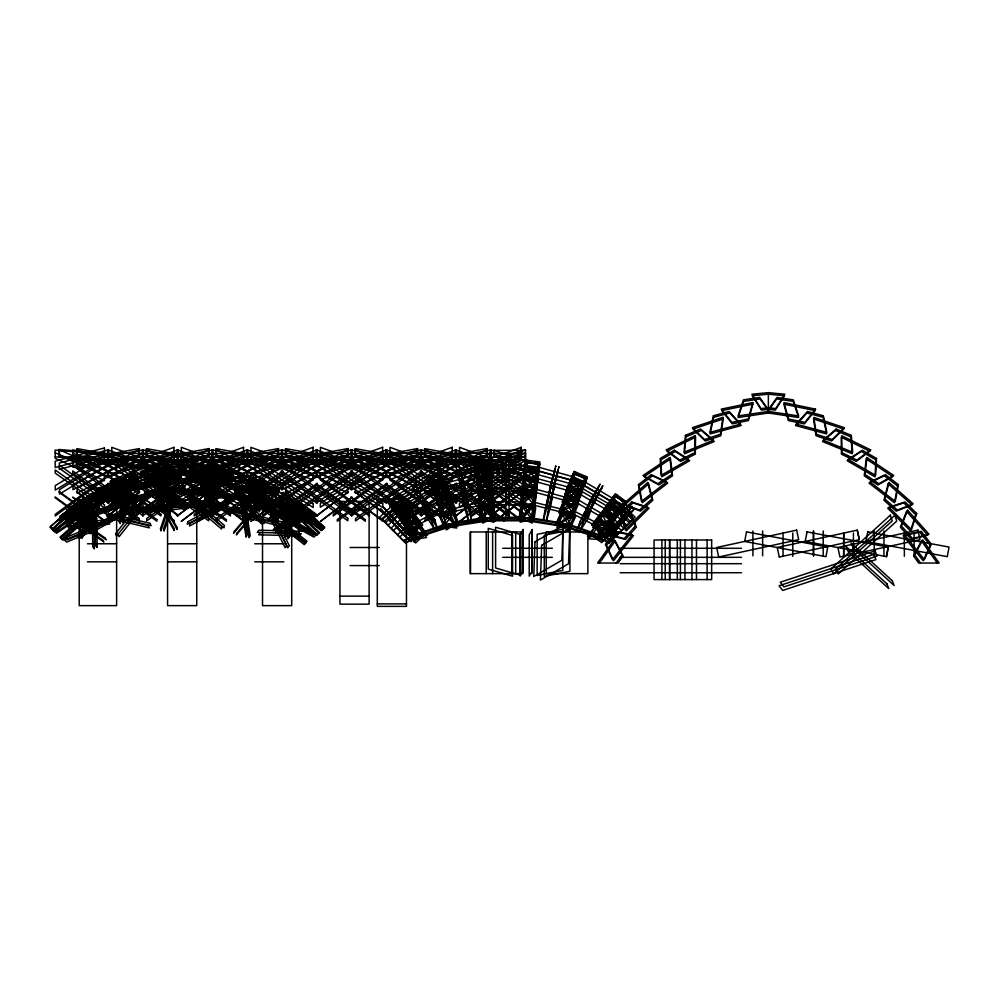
<?xml version="1.0" encoding="UTF-8"?>
<svg xmlns="http://www.w3.org/2000/svg" width="999" height="999" viewBox="0 0 999 999"><rect width="100%" height="100%" fill="white"/><g stroke="black" fill="none" stroke-linecap="round" stroke-linejoin="round"><path stroke-width="1.5" d="M505.794 502.747L505.794 479.92M509.053 502.747L509.053 479.92M203.933 483.404L203.684 486.376L221.953 473.214L222.527 470.005L200.637 485.689L200.899 482.717L219.48 469.318L218.906 472.527M204.795 470.729L205.07 467.482M209.053 465.871L208.679 469.143L263.024 485.089L264.373 482.105L209.053 465.871L142.582 513.498L142.582 515.896L208.941 468.369M524.862 478.171L527.31 460.264M535.901 479.67L538.336 461.763M219.168 472.727L219.755 469.518M807.08 531.88L805.132 541.446L886.563 556.655L888.348 547.077L806.917 531.88M886.4 556.655L888.198 547.09M551.023 483.179L550.799 484.203L555.856 465.809L555.619 466.833M554.158 484.053L553.933 485.064L558.99 466.683L558.753 467.707M240.422 476.985L241.346 473.838M397.515 534.89L407.28 525.412L412.262 512.737L437.125 498.214L445.841 486.975L477.072 478.384L490.472 469.405L524.413 469.405L539.373 467.407L572.352 476.573L584.939 481.993L612.075 497.989L623.713 506.668L635.114 517.095L621.653 530.594L612.237 522.115L604.982 508.866L580.019 494.268L569.88 483.491L538.286 474.75L524.475 468.981L490.409 468.981L476.386 470.929L443.668 480.019L431.943 485.089L404.52 501.223L393.531 509.39L382.305 519.642M399.712 537.087L409.29 527.797L414.16 515.372L438.536 501.136L447.077 490.134L477.684 481.718L490.809 472.914L524.063 472.914L538.736 470.954L571.053 479.932L583.391 485.252L609.977 500.924L621.39 509.44L632.567 519.642M403.459 540.821L411.838 536.488L417.894 521.528L440.184 509.827L449.125 496.678L478.321 488.736L491.258 477.172L523.601 477.172L538.911 471.278L571.153 480.207L584.939 481.993M539.373 467.407L524.825 465.397L490.059 465.397L476.198 471.128L443.544 480.169L433.841 490.234L407.467 505.706L400.661 519.455L390.884 528.259L405.532 542.907L413.748 538.648L419.68 523.988L441.533 512.524L450.287 499.637L478.908 491.858L491.583 480.519L523.276 480.519L538.286 474.75M568.531 488.736L575.599 472.102M578.846 493.081L585.913 476.448M490.059 465.397C448.888 469.817 409.428 488.186 379.745 517.095L393.219 530.594L402.797 521.953L409.465 508.479L435.314 493.331L444.83 483.466L476.823 474.6L490.409 468.981M590.921 499.6L590.484 500.462L600.087 484.065L599.65 484.927M277.422 489.273L275.362 493.007L234.54 488.036L235.402 485.114L276.948 490.172M421.665 535.202L405.444 542.819L385.464 522.777L396.041 513.186L404.133 500.811L431.568 484.677L442.357 476.66M387.874 525.237L398.264 515.821L406.193 503.683L433.091 487.887L443.668 480.019M293.768 501.298L291.97 504.008L305.869 513.673L307.917 511.138L291.308 499.475L289.51 502.185L303.409 511.85L305.457 509.328M287.787 511.95L286.101 514.46L305.519 512.649L307.567 510.102L283.741 512.412L285.427 509.902L305.207 508.054L303.159 510.601M403.359 540.734L419.917 532.966L441.783 525.424L453.246 508.766L479.195 502.335L492.382 488.199L522.465 488.199L538.024 478.771L568.843 487.237L583.778 485.127L610.339 500.736L623.713 506.668M537.412 482.092L522.165 491.333L492.694 491.333L479.77 505.182L454.333 511.488L443.057 527.859L494.355 519.842L520.941 519.842L569.705 527.497L597.002 536.9L604.894 526.311L600.262 516.371L576.823 502.797L567.607 490.397L537.412 482.092L524.063 472.914M295.667 505.019L297.552 502.347L324.725 527.534L322.377 529.795L295.055 504.732L296.94 502.06L324.113 527.247L321.765 529.495M599.5 563.036L615.259 540.909L623.114 555.968L618.081 563.036L597.589 563.036L614.11 539.847L621.965 554.907L616.171 563.036M768.368 409.652L777.085 397.427L793.306 399.85L798.688 415.959L768.368 411.438L738.061 415.959L743.443 399.85L759.665 397.427L768.368 409.652L768.368 412.999L738.099 417.532L743.481 401.423L760.089 398.938L768.368 410.564L776.66 398.938L793.268 401.423L798.651 417.532L768.368 412.999M616.795 494.78L605.469 509.977L615.059 518.169L625.711 503.746L616.121 495.554M614.572 515.571L625.312 501.036M568.843 487.237L578.246 499.9L602.147 513.748L606.88 523.888L598.838 534.702L570.966 525.087L521.216 517.282L494.093 517.295L441.745 525.474M260.314 532.629L258.679 534.802L299.363 535.839L301.248 533.666L257.292 532.38L258.916 530.207L299.862 531.243L297.977 533.416M619.967 519.742L619.417 520.454L632.13 506.431L631.593 507.142M622.365 521.94L621.815 522.639L634.54 508.628L633.99 509.328M633.191 519.018L622.102 508.916L606.98 506.093L581.505 491.196L565.534 497.252L536.763 489.448L521.141 501.798L493.706 501.798L480.369 518.256L533.441 518.256L560.264 522.702L574.375 511.138L597.065 523.164L603.284 536.613L611.413 540.821M413.748 538.648L455.719 524.937L480.931 520.766L493.981 504.657L520.866 504.657L536.176 492.557L564.373 500.212L580.019 494.268M381.668 519.018L392.844 508.853L402.422 498.301M384.19 521.54L395.129 511.563L404.52 501.223M521.216 517.295L535.002 502.485L562.175 509.265L578.246 499.9M520.941 519.842L534.453 505.332L561.076 511.988L576.823 502.797M400.836 498.701L391.67 507.629L402.085 521.703L411.251 512.787L397.952 494.88M393.344 507.267L402.51 498.339L412.924 512.425L403.758 521.341L390.522 503.059L400.062 494.905M389.011 503.746L398.551 495.579M409.203 510.014L399.662 518.181L388.012 502.21L399.313 493.868L410.714 509.328L401.173 517.494M609.34 542.907L601.373 538.786L595.267 525.599L573.039 513.811L559.203 525.149L532.917 520.779L480.906 520.791M398.738 516.745L410.04 508.416M104.483 478.196L55.232 514.36L55.232 515.934L104.483 479.782M174.026 478.159L124.738 514.36L124.738 515.934L174.026 479.745M382.667 478.059L333.241 514.348L333.241 515.934L382.667 479.645M452.222 478.022L402.734 514.348L402.734 515.934L452.222 479.607M521.416 478.259L472.24 514.36L472.24 515.934L521.416 479.832L521.278 473.601L455.369 449.812L455.369 455.831L521.278 479.62M278.496 466.009L212.188 513.511L212.188 515.896L278.496 468.394L278.434 461.775L211.875 449.925L211.913 458.141L278.122 493.094L278.122 488.012L211.913 453.059M348.052 466.046L281.793 513.511L281.793 515.896L348.052 468.431L347.977 461.738L281.431 449.925L281.468 458.129L347.677 493.056L347.677 487.974L281.468 453.034M417.607 466.083L351.398 513.511L351.398 515.896L417.607 468.456L417.532 461.713L350.986 449.937L351.024 458.116L417.22 493.019L417.22 487.924L351.024 453.022M521.091 465.821L490.309 486.788L490.309 490.534L521.091 469.58M521.216 455.881L455.219 498.963L455.219 502.797L521.216 459.727L521.153 450.537L490.234 462.025L490.234 468.044L521.153 456.555M525.437 464.098L459.428 507.18L459.428 503.334L525.437 460.252L525.412 467.507L494.38 456.356L494.38 450.287L525.412 461.451M444.605 484.94L432.967 492.082L439.473 507.38L451.111 500.237L440.134 474.238L428.246 478.209L440.996 508.029L452.647 500.886L446.141 485.589L434.49 492.732M129.333 507.692L88.162 531.605L89.91 533.753L130.382 510.264L128.584 506.106L87.413 530.019L89.161 532.167L129.633 508.666M441.77 477.584L430.107 484.153L436.9 500.199L448.576 493.618L439.485 472.04M421.615 453.159L355.407 488.336L355.407 493.394L421.615 458.229L421.64 449.887L355.095 461.988L355.095 468.568L421.64 456.468M491.158 453.184L424.962 488.374L424.962 493.444L491.158 458.241L491.196 449.887L424.65 462.025L424.65 468.593L491.196 456.456M143.406 453.109L77.185 488.161L77.185 493.231L143.406 458.179L143.444 449.912L76.886 461.875L76.886 468.456L143.444 456.481M212.949 453.121L146.741 488.199L146.741 493.269L212.949 458.191L212.999 449.9L146.441 461.9L146.441 468.481L212.999 456.481M282.505 453.134L216.296 488.249L216.296 493.319L282.505 458.204L282.542 449.9L215.996 461.938L215.996 468.506L282.542 456.468M440.035 473.189L428.321 479.045L435.302 495.541L447.028 489.685M441.471 473.002L429.745 478.858L436.738 495.354L448.451 489.498L440.871 471.441L427.684 477.023L434.74 493.656L447.927 488.086M391.196 506.63L404.133 500.811M393.531 509.39L406.193 503.683M181.231 479.695L247.715 455.794L247.715 449.787L181.231 473.676L181.294 479.87L230.419 515.934L230.419 514.36L181.294 478.296M250.774 479.657L317.27 455.794L317.27 449.775L250.774 473.638L250.849 479.907L299.912 515.934L299.912 514.373L250.849 478.334M525.449 455.819L459.428 479.582L459.428 473.563L525.449 449.8L525.536 460.102L455.232 460.064L455.232 453.296L525.536 453.321M320.329 479.62L386.813 455.794L386.813 449.775L320.329 473.601L320.404 479.945L369.418 515.934L369.418 514.373L320.404 478.371M456.368 455.794L389.872 479.595L389.872 473.563L456.368 449.775L456.493 460.239L385.676 460.077L385.676 453.296L452.485 453.471L452.485 460.252M443.094 527.809L421.69 535.214L409.29 527.797M435.264 494.667L447.152 490.696M411.838 536.475L454.67 522.489L480.394 518.231M475.999 470.454L488.536 466.883M490.097 467.507L477.559 471.091L479.87 488.249L492.407 484.665L489.46 461.825L476.885 464.51L479.283 482.23L491.858 479.557M108.616 456.143L59.353 469.418L59.353 463.061L108.616 449.787L108.741 460.464L59.141 456.218L59.141 449.488L108.741 453.733M779.27 557.017L859.352 539.647L857.292 530.132L777.21 547.502L779.32 557.017M392.844 508.853L407.467 505.706M395.129 511.563L409.465 508.479M477.734 482.017L490.309 479.345M597.065 523.164L614.385 519.605L623.975 528.259M595.267 525.599L612.237 522.115M567.607 490.397L582.242 488.311L608.291 503.621L621.39 509.44M141.171 474.725L184.803 468.706L184.74 465.434L140.372 471.54L141.733 476.923L183.429 483.017L183.391 479.995L140.934 473.776M430.407 481.83L443.544 480.169M431.943 485.089L444.83 483.466M768.368 392.632L751.91 394.218L761.026 408.541L768.368 407.842L775.724 408.541L784.839 394.218L768.368 392.632L768.368 409.403L775.374 410.065L784.49 395.741L768.368 394.193L752.259 395.741L761.375 410.065L768.368 409.403M396.041 513.186L412.262 512.737M398.264 515.821L414.16 515.372M602.147 513.748L618.943 513.286L629.432 522.802L609.477 542.757L597.04 536.85M600.262 516.371L616.708 515.921L626.985 525.237M525.549 450.287L490.034 450.412L490.034 457.18L525.549 457.055M377.297 501.723L406.468 501.723M339.935 509.478L369.106 509.478M87.45 543.768L116.621 543.768M167.57 543.768L196.741 543.768M254.708 543.768L283.878 543.768M350.087 547.502L379.258 547.502M502.697 548.289L552.322 548.289M620.179 548.289L741.545 548.289M502.697 557.33L552.322 557.33M620.179 557.33L741.545 557.33M87.45 561.838L116.621 561.838M167.57 561.838L196.741 561.838M254.708 561.838L283.878 561.838M620.179 563.686L741.545 563.686M350.087 565.584L379.258 565.584M620.179 572.727L741.545 572.727M339.935 596.128L369.106 596.128M377.297 603.896L406.468 603.896M456.493 453.459L389.697 453.284L389.697 460.052M55.12 456.855L104.72 461.101L104.72 454.37L55.12 450.124L55.245 458.379L104.408 480.644L104.408 475.037L55.245 452.759M400.661 519.455L417.894 521.528M402.797 521.953L419.68 523.988M569.88 483.491L583.391 485.252M524.475 468.981L538.736 470.954M475.749 467.382L490.472 469.405M476.386 470.929L490.809 472.914M143.144 472.814L185.589 479.033L185.627 482.067L143.943 475.961L142.607 471.241M431.568 484.677L445.841 486.975M433.091 487.887L447.077 490.134M350.986 456.518L417.532 468.306M281.431 456.518L347.977 468.331M211.875 456.506L278.434 468.356M142.333 456.506L208.878 468.381L208.878 461.8L142.333 449.925L142.37 458.154L208.579 493.131L208.579 488.049L142.37 453.071M72.777 456.493L139.336 468.406L139.336 461.825L72.777 449.912L72.815 458.166L139.036 493.169L139.036 488.086L72.815 453.084M604.982 508.866L619.805 511.625L630.681 521.54M263.274 483.154L207.655 471.54L207.305 474.712L261.938 486.113L263.611 482.13L208.292 465.896L207.917 469.168L262.262 485.114M537.237 482.03L524.737 479.333L527.135 461.613L539.635 464.323L536.638 487.712L524.225 484.065L526.535 466.933L538.948 470.579M560.289 522.677L603.284 536.6M559.228 525.124L601.361 538.773M579.757 494.83L567.869 490.884L574.9 474.438L586.775 478.371L573.826 508.803L562.437 501.498L568.943 486.288L580.332 493.593M251.723 517.045L204.008 500.312L203.709 502.997L250.549 519.43L252.51 515.297L204.795 498.563L204.495 501.248L251.336 517.682M316.258 455.819L382.742 479.932L382.742 473.926L316.258 449.812L316.134 460.089M246.716 455.806L313.199 479.895L313.199 473.888L246.716 449.812L246.578 460.102M476.198 471.128L491.258 477.172M476.823 474.6L491.583 480.519M524.825 465.397L538.911 471.278M433.841 490.234L449.125 496.678M435.314 493.331L450.287 499.637M598.876 534.64L611.563 540.671M407.28 525.412L419.942 532.979M292.819 522.577L249.613 496.366L248.489 499.1L291.009 524.887L293.606 521.366L250.399 495.154L249.275 497.889L291.795 523.676M603.808 509.665L614.048 515.921L624.712 501.523L614.472 495.267L601.71 512.624L611.038 521.615L621.453 507.554L612.125 498.576M477.072 478.384L492.382 488.199M477.684 481.718L492.694 491.333M437.125 498.214L453.246 508.766M438.536 501.136L454.333 511.488M524.413 469.405L538.024 478.771M59.441 465.309L108.729 500.124L108.729 503.234L59.441 468.406M424.575 465.734L491.008 513.274L491.008 515.696L424.575 468.156M355.032 465.771L421.466 513.311L421.466 515.721L355.032 468.181M285.477 465.796L351.91 513.349L351.91 515.759L285.477 468.206M146.378 465.871L212.824 513.424L212.824 515.821L146.378 468.269M76.836 465.896L143.269 513.461L143.269 515.859L76.836 468.294M604.682 508.291L615.946 516.608L626.685 502.06L615.421 493.756L603.97 509.315L613.548 517.507L603.97 530.057L592.657 527.435L602.235 514.885L613.561 517.507L624.2 503.084L614.622 494.88M599.113 521.953L610.714 530.581M591.221 532.567L602.834 541.196M572.352 476.573L583.778 485.127M571.053 479.932L582.242 488.311M478.321 488.736L493.706 501.798M478.908 491.858L493.981 504.657M395.329 525.424L411.363 541.708L405.956 537.025L381.655 510.039L395.279 525.237M440.184 509.827L454.682 522.502M441.533 512.524L455.731 524.95M318.843 533.229L292.445 508.616L290.622 511.163L316.571 535.352L319.58 532.592L293.182 507.979L291.358 510.526L317.307 534.715M523.601 477.172L536.763 489.448M523.276 480.519L536.176 492.557M606.88 523.888L617.644 534.602M604.894 526.311L615.434 536.813M479.195 502.335L494.093 517.295M479.77 505.182L494.355 519.842M571.153 480.207L581.505 491.196M612.075 497.989L622.102 508.916M609.977 500.924L619.805 511.625M63.711 517.519L61.501 515.097L92.57 492.944L94.218 495.754L61.938 518.818L59.728 516.396L90.809 494.243L92.457 497.052M522.465 488.199L535.002 502.485M522.165 491.333L534.453 505.332M81.119 526.223L82.979 528.434L88.224 505.307L86.463 502.659L80.295 529.857L78.446 527.634L83.791 504.083L85.552 506.73M394.93 519.717L395.479 520.429L382.767 506.406L383.304 507.117M392.532 521.915L393.069 522.627L380.357 508.603L380.906 509.303M521.141 501.798L533.441 518.256M520.866 504.657L532.929 520.791M389.36 501.198L400.099 515.734M937.249 563.036L921.49 540.909L913.635 555.968L918.668 563.036L939.16 563.036L922.639 539.847L914.784 554.907L920.579 563.036M610.339 500.736L618.943 513.286M608.291 503.621L616.708 515.921M565.534 497.252L574.375 511.138M564.373 500.212L573.039 513.811M562.175 509.265L570.978 525.099M561.076 511.988L569.705 527.497M606.98 506.093L614.385 519.605M424.9 501.386L426.211 503.821L415.884 486.101L417.195 488.536M413.074 487.749L423.401 505.469L412.038 485.801L412.475 486.625M423.988 499.687L424.438 500.511L414.835 484.153L415.284 484.965M421.191 501.336L421.628 502.16M108.541 484.602L109.952 487.537L125.849 480.594L124.725 477.534L105.707 485.801L107.118 488.736L123.014 481.793L121.89 478.733M110.477 487.212L109.091 484.265L128.584 491.058L129.633 493.881L106.306 485.701L107.692 488.648L126.848 495.329L125.799 492.495M118.057 534.303L119.093 536.688L143.406 506.068L142.52 503.508L116.558 536.151L115.522 533.766L139.985 502.972L140.871 505.531M429.071 476.423L436.126 493.069M463.886 483.229L464.123 484.228L459.053 465.859L459.29 466.858M460.751 484.09L460.989 485.102L455.919 466.72L456.156 467.732M464.41 485.614L465.109 488.598L459.665 468.606L460.364 471.578M857.242 530.132L859.302 539.647M487.712 460.252L490.147 478.171L477.547 479.87L475.112 461.963L489.235 460.039L491.683 477.947L479.083 479.657L476.635 461.75M182.505 465.734L182.567 469.006M914.097 532.966L914.097 556.318M904.357 532.966L904.357 556.318M883.94 531.018L883.94 555.819M874.2 531.018L874.2 555.819M853.446 532.966L853.396 556.331M823.238 531.018L823.188 555.819M813.511 531.018L813.511 555.819M813.461 531.018L813.461 555.819M792.794 532.966L792.794 556.318M783.066 532.966L783.066 556.318M762.637 531.018L762.637 555.819M752.909 531.018L752.909 555.819M707.13 539.997L707.13 579.582M696.478 539.997L696.478 579.582M691.957 539.997L691.957 579.582M684.939 539.997L684.939 579.582M680.419 539.997L680.419 579.582M677.322 539.997L677.322 579.582M669.767 539.997L669.767 579.582M669.492 539.997L669.492 579.582M665.247 539.997L665.247 579.582M661.887 539.997L661.887 579.582M532.03 531.98L532.03 573.638M522.989 531.98L522.989 573.638M521.59 450.237L521.515 460.102M515.684 531.98L515.684 573.638M512.175 531.98L512.175 573.638M511.863 531.98L511.863 573.638M509.065 459.44L509.053 491.545M509.053 493.081L509.053 516.221M505.819 459.44L505.806 491.545M505.794 493.081L505.794 516.221M494.006 450.449L494.006 457.23M492.619 531.98L492.619 573.638M486.226 531.98L486.226 573.638M470.541 531.98L470.541 573.638M459.24 453.284L459.24 460.064M382.929 453.459L382.929 460.239M320.142 453.296L320.142 460.077M317.395 453.421L317.395 460.202M313.386 453.434L313.386 460.214M250.599 453.321L250.599 460.089M247.839 453.409L247.839 460.189M243.831 453.421L243.831 460.202M181.044 453.334L181.044 460.114M178.297 453.396L178.297 460.177L107.48 460.139L107.48 453.359L386.95 453.446L386.95 460.214L177.035 460.114L177.035 453.346M174.276 453.396L174.276 460.177M111.488 453.346L111.488 460.127M188.699 491.146L188.661 493.968L229.658 482.142L230.432 479.12L188.699 491.146M190.896 492.407L190.859 495.229L231.855 483.404L232.617 480.382L190.896 492.407M695.029 435.714L694.792 452.684L679.707 460.089L666.121 449.9L695.029 435.714M695.541 437.187L695.304 454.17L680.569 461.401L666.982 451.211L695.541 437.187M189.76 470.404L189.698 473.588L231.568 473.176L232.367 469.992L189.76 470.404M191.97 471.053L191.92 474.238L233.791 473.826L234.59 470.629L191.97 471.053M190.31 475.024L190.235 478.146L226.985 499.463L227.722 496.74L190.31 475.024M190.347 464.597L190.272 467.894L230.619 479.408L231.418 476.323L190.347 464.597M192.62 464.56L192.557 467.857L232.892 479.37L233.691 476.286L192.62 464.56M192.67 474.35L192.595 477.472L229.345 498.788L230.082 496.066L192.67 474.35M534.989 541.82L533.753 576.548L561.85 560.252L563.086 525.536L534.989 541.82M541.658 545.354L540.422 580.069L568.518 563.786L569.755 529.07L541.658 545.354M189.698 499.038L189.585 501.71L221.566 529.045L221.89 526.573L189.698 499.038M192.145 497.877L192.045 500.536L224.013 527.872L224.35 525.399L192.145 497.877M875.923 459.877L875.024 476.835L847.127 460.726L861.363 451.473L875.923 459.877M876.523 458.429L875.624 475.387L848.076 459.49L862.312 450.224L876.523 458.429M685.426 435.327L684.065 452.26L713.486 440.159L700.599 429.083L685.426 435.327M685.838 436.838L684.465 453.771L714.26 441.521L701.373 430.444L685.838 436.838M202.01 467.07L201.723 470.317L222.228 473.139L222.827 469.942L202.01 467.07M201.985 467.295L201.698 470.541L217.133 488.086L217.695 485.152L201.985 467.295M198.913 510.764L198.689 513.249L216.396 487.212L216.933 484.253L198.913 510.764M205.082 467.42L204.795 470.666L220.23 488.211L220.791 485.277L205.082 467.42M201.96 511.65L201.736 514.135L219.443 488.086L219.98 485.139L201.96 511.65M200.861 482.992L200.599 485.964L213.274 515.259L213.774 512.799L200.861 482.992M203.996 482.867L203.721 485.851L216.408 515.147L216.908 512.687L203.996 482.867M205.195 491.795L204.895 494.592L257.23 499.762L258.466 497.065L205.195 491.795M205.894 493.506L205.594 496.303L257.929 501.473L259.178 498.776L205.894 493.506M208.366 472.44L208.017 475.599L262.662 487.012L263.986 484.053L208.366 472.44M206.955 476.361L206.593 479.445L258.167 497.027L259.453 494.255L206.955 476.361M207.755 475.412L207.392 478.496L258.966 496.091L260.252 493.306L207.755 475.412M866.258 458.928L864.222 475.786L877.846 484.927L892.681 476.648L866.258 458.928M866.957 457.53L864.922 474.388L878.883 483.753L893.705 475.474L866.957 457.53M525.561 461.825L523.164 479.545L535.664 482.242L538.061 464.535L525.561 461.825M524.925 467.544L522.614 484.69L535.027 488.336L537.337 471.191L524.925 467.544M523.901 476.835L521.703 493.069L534.015 497.602L536.213 481.368L523.901 476.835M525.561 475.836L523.364 492.057L535.676 496.59L537.874 480.369L525.561 475.836M525.761 460.052L523.326 477.959L537.437 479.882L539.885 461.975L525.761 460.052M522.589 489.098L520.541 504.108L532.742 509.465L534.79 494.455L522.589 489.098M524.3 487.749L522.252 502.759L534.44 508.116L536.5 493.106L524.3 487.749M525.524 462.35L523.076 480.057L535.714 480.744L538.149 463.037L525.524 462.35M527.047 462.987L524.6 480.694L537.237 481.381L539.672 463.673L527.047 462.987M524.85 468.606L522.452 485.726L535.127 485.364L537.512 468.244L524.85 468.606M526.361 469.642L523.963 486.775L536.625 486.401L539.023 469.28L526.361 469.642M523.788 478.446L521.478 494.642L534.153 493.231L536.475 477.035L523.788 478.446M525.299 479.857L522.989 496.053L535.664 494.63L537.974 478.434L525.299 479.857M521.628 503.783L519.655 517.42L532.167 523.101L534.14 509.465L521.628 503.783M523.226 502.072L521.253 515.709L533.753 521.391L535.739 507.754L523.226 502.072M522.315 491.208L520.117 506.181L532.779 503.733L534.977 488.748L522.315 491.208M523.838 492.932L521.64 507.917L534.303 505.457L536.488 490.484L523.838 492.932M722.901 417.382L720.454 434.19L704.532 439.56L692.394 427.684L722.901 417.382M723.214 418.918L720.766 435.726L705.207 440.971L693.069 429.095L723.214 418.918M520.816 506.593L518.768 520.154L531.468 516.845L533.516 503.271L520.816 506.593M522.315 508.603L520.267 522.177L532.979 518.856L535.027 505.282L522.315 508.603M216.346 466.683L215.834 469.942L158.416 470.991L157.904 467.757L216.346 466.683M217.133 466.92L216.621 470.179L159.203 471.216L158.679 467.982L217.133 466.92M215.484 476.123L214.997 479.208L159.865 484.065L159.365 481.081L215.484 476.123M216.259 477.26L215.772 480.332L160.639 485.202L160.14 482.205L216.259 477.26M215.634 473.276L215.122 476.423L158.479 473.351L157.979 470.154L215.634 473.276M216.408 472.577L215.896 475.724L159.266 472.664L158.754 469.455L216.408 472.577M544.792 511.101L543.419 519.48L547.589 505.419L548.963 497.04L544.792 511.101M547.952 511.888L546.578 520.267L550.736 506.206L552.11 497.827L547.952 511.888M187.737 521.715L187.312 524.2L225.362 504.22L225.999 501.61L187.737 521.715M189.947 523.439L189.535 525.924L227.572 505.944L228.222 503.334L189.947 523.439M213.237 499.263L212.787 501.935L162.462 509.365L162 506.818L213.237 499.263M214.011 501.148L213.561 503.821L163.237 511.251L162.775 508.716L214.011 501.148M213.511 494.243L213.037 497.027L160.052 490.684L159.59 487.787L213.511 494.243M214.298 492.707L213.811 495.504L160.839 489.148L160.364 486.251L214.298 492.707M746.478 531.88L744.692 541.446L825.961 556.655L827.759 547.077L746.478 531.88M867.769 531.88L865.983 541.446L947.264 556.655L949.05 547.077L867.769 531.88M897.614 486.051L894.467 502.734L868.968 483.066L884.315 475.786L897.614 486.051M898.413 484.702L895.266 501.386L870.079 481.955L885.414 474.675L898.413 484.702M713.386 415.771L709.902 432.392L740.609 424.1L729.233 411.501L713.386 415.771M713.611 417.32L710.114 433.941L741.208 425.549L729.832 412.949L713.611 417.32M547.277 500.224L545.779 506.968L551.648 484.952L547.277 500.224M550.424 501.086L548.913 507.817L554.782 485.801L550.424 501.086M549.213 491.483L548.089 496.428L553.796 475.187L549.213 491.483M552.347 492.345L551.223 497.29L556.93 476.048L552.347 492.345M550.486 485.676L549.8 488.698L555.232 468.668L550.486 485.676M553.621 486.538L552.934 489.572L558.366 469.542L553.621 486.538M888.148 483.841L883.928 500.287L896.253 511.126L912.025 504.857L888.148 483.841M889.023 482.542L884.802 498.988L897.427 510.089L913.198 503.821L889.023 482.542M126.623 492.257L118.968 521.366L120.167 523.663L127.685 495.104L126.623 492.257M129.645 491.62L121.99 520.716L123.177 523.014L130.694 494.455L129.645 491.62M752.759 402.597L748.288 418.981L731.83 422.39L721.216 409.128L752.759 402.597M752.871 404.158L748.401 420.542L732.342 423.863L721.728 410.601L752.871 404.158M237.312 486.588L236.463 489.522L277.285 494.493L278.871 491.658L237.312 486.588M239.285 472.964L238.361 476.111L277.897 492.994L279.495 490.147L239.285 472.964M239.285 475.224L238.361 478.334L270.854 503.159L272.377 500.499L239.285 475.224M241.533 475.462L240.609 478.571L273.114 503.384L274.625 500.736L241.533 475.462M228.471 509.028L227.722 511.538L269.68 505.457L271.154 502.847L228.471 509.028M230.307 511.026L229.558 513.523L271.528 507.442L273.002 504.845L230.307 511.026M235.477 491.171L234.615 493.993L261.426 523.913L262.787 521.653L235.477 491.171M237.924 490.834L237.075 493.668L263.873 523.576L265.247 521.316L237.924 490.834M915.733 514.76L910.501 530.919L887.686 508.179L903.833 502.897L915.733 514.76M916.695 513.511L911.463 529.67L888.923 507.217L905.069 501.935L916.695 513.511M171.766 495.554L160.427 528.746L160.889 530.906L172.015 498.326L171.766 495.554M174.912 495.741L163.574 528.946L164.048 531.106L175.175 498.526L174.912 495.741M580.044 521.503L577.422 529.183L585.414 516.383L588.024 508.703L580.044 521.503M582.904 523.026L580.282 530.694L588.274 517.894L590.884 510.227L582.904 523.026M250.537 475.774L249.4 478.858L263.174 492.594L264.56 489.747L250.537 475.774M253.409 476.823L252.285 479.92L266.059 493.656L267.432 490.809L253.409 476.823M248.114 482.792L247.015 485.764L256.281 511.026L257.542 508.516L248.114 482.792M248.639 482.854L247.552 485.814L265.384 485.589L266.795 482.617L248.639 482.854M251.074 483.553L249.987 486.525L259.24 511.8L260.514 509.278L251.074 483.553M251.448 484.178L250.349 487.15L268.182 486.925L269.605 483.953L251.448 484.178M242.832 502.672L241.845 505.282L262.425 491.283L263.786 488.424L242.832 502.672M245.592 504.22L244.605 506.83L265.185 492.832L266.546 489.96L245.592 504.22M241.92 502.185L240.909 504.82L246.066 537.137L247.165 535.089L241.92 502.185M244.98 502.734L243.968 505.369L249.113 537.674L250.225 535.639L244.98 502.734M906.568 511.376L900.386 527.197L911.3 539.448L927.721 535.127L906.568 511.376M907.591 510.189L901.41 526.011L912.599 538.561L929.02 534.24L907.591 510.189M255.894 478.958L254.683 481.993L302.11 508.479L304.108 505.881L255.894 478.958M251.661 490.309L250.537 493.131L298.664 513.299L300.587 510.801L251.661 490.309M256.543 479.582L255.319 482.617L302.759 509.103L304.757 506.505L256.543 479.582M252.248 491.783L251.111 494.617L299.25 514.785L301.174 512.287L252.248 491.783M255.145 481.106L253.933 484.115L299.375 512.562L301.336 510.027L255.145 481.106M255.894 480.806L254.683 483.816L300.125 512.262L302.073 509.727L255.894 480.806M234.428 531.193L233.591 533.254L254.857 508.316L256.106 505.769L234.428 531.193M237.188 532.842L236.363 534.902L257.617 509.965L258.866 507.417L237.188 532.842M243.531 512.425L242.532 514.835L289.398 526.273L291.159 524.05L243.531 512.425M244.156 514.622L243.144 517.032L290.022 528.471L291.783 526.248L244.156 514.622M573.588 473.101L566.608 489.585L578.196 495.454L585.189 478.971L573.588 473.101M575.074 473.289L568.081 489.772L579.682 495.641L586.675 479.17L575.074 473.289M574.188 471.491L567.12 488.124L580.269 493.693L587.325 477.06L574.188 471.491M571.815 478.134L565.009 494.13L576.485 500.786L583.291 484.79L571.815 478.134M573.364 477.922L566.57 493.918L578.046 500.574L584.84 484.577L573.364 477.922M573.538 473.426L566.52 489.872L578.396 493.806L585.426 477.36L573.538 473.426M570.579 485.676L564.06 500.886L575.449 508.191L581.955 492.982L570.579 485.676M571.715 478.808L564.847 494.755L576.873 497.564L583.741 481.618L571.715 478.808M573.026 480.207L566.158 496.141L578.184 498.951L585.052 483.017L573.026 480.207M565.509 496.89L559.378 511.051L570.704 518.881L576.835 504.72L565.509 496.89M567.207 495.904L561.076 510.064L572.402 517.894L578.533 503.733L567.207 495.904M568.793 487.362L562.187 502.497L574.35 504.095L580.956 488.961L568.793 487.362M570.092 489.098L563.473 504.233L575.649 505.831L582.255 490.696L570.092 489.098M565.047 498.788L558.791 512.862L571.066 513.174L577.322 499.113L565.047 498.788M566.346 500.836L560.089 514.897L572.365 515.222L578.621 501.148L566.346 500.836M562.474 509.652L556.63 522.514L568.119 530.644L573.963 517.794L562.474 509.652M564.148 508.279L558.316 521.141L569.792 529.27L575.636 516.421L564.148 508.279M930.269 545.317L923.213 560.764L903.171 535.551L919.804 532.167L930.269 545.317M931.355 544.193L924.312 559.64L904.507 534.74L921.153 531.356L931.355 544.193M561.5 512.512L555.581 525.362L568.019 524.675L573.938 511.825L561.5 512.512M562.762 514.797L556.855 527.647L569.293 526.96L575.212 514.11L562.762 514.797M584.39 512.837L581.543 518.593L592.732 498.951L584.39 512.837M587.2 514.46L584.353 520.229L595.541 500.574L587.2 514.46M587.774 505.981L585.676 510.202L596.515 491.296L587.774 505.981M590.584 507.617L588.486 511.838L599.325 492.932L590.584 507.617M589.997 501.486L588.711 504.058L599.013 486.238L589.997 501.486M592.794 503.134L591.52 505.706L601.823 487.887L592.794 503.134M593.718 501.248L593.294 502.11L602.884 485.714L593.718 501.248M523.214 529.482L520.204 534.727L520.204 576.048L523.214 570.804L523.214 529.482M532.217 529.557L529.22 534.802L529.22 576.136L532.217 570.891L532.217 529.557M280.007 496.053L278.409 498.813L311.813 516.845L314.023 514.398L280.007 496.053M281.643 497.627L280.045 500.399L313.449 518.419L315.659 515.984L281.643 497.627M283.092 492.382L281.431 495.217L308.766 520.229L310.926 517.869L283.092 492.382M285.002 493.394L283.341 496.228L310.677 521.241L312.837 518.881L285.002 493.394M271.204 509.702L269.73 512.212L308.167 521.253L310.302 518.906L271.204 509.702M272.64 511.8L271.166 514.298L309.603 523.339L311.738 520.991L272.64 511.8M279.982 499.225L278.396 501.935L299.413 530.968L301.436 528.833L279.982 499.225M282.205 499.712L280.607 502.422L301.636 531.456L303.646 529.32L282.205 499.712M170.217 473.526L155.807 497.652L156.344 500.374L170.504 476.673L170.217 473.514L151.91 468.056L152.497 471.303L170.492 476.66L170.217 473.526M173.339 473.526L158.928 497.652L159.453 500.387L173.614 476.673L173.339 473.526M122.215 478.771L110.24 498.489L111.576 501.211L123.339 481.83L122.215 478.771M125.137 477.859L113.162 497.577L114.498 500.287L126.261 480.919L125.137 477.859M96.416 506.755L77.622 536.625L79.495 538.661L97.927 509.365L96.416 506.755M98.764 506.493L79.97 536.363L81.843 538.399L100.287 509.103L98.764 506.493M271.591 515.034L270.092 517.382L285.152 547.727L286.8 545.666L271.591 515.034M274.088 515.097L272.59 517.445L287.65 547.789L289.298 545.729L274.088 515.097M291.059 498.913L289.248 501.623L297.04 521.316L298.988 518.968L291.059 498.913M293.656 500.449L291.858 503.171L299.638 522.864L301.586 520.516L293.656 500.449M284.765 508.141L283.054 510.664L285.127 537.524L286.863 535.427L284.765 508.141M287.512 509.44L285.814 511.963L287.874 538.836L289.61 536.725L287.512 509.44M274.45 528.483L272.939 530.656L296.341 517.607L298.264 515.209L274.45 528.483M276.785 530.656L275.262 532.829L298.676 519.792L300.599 517.395L276.785 530.656M282.617 522.015L280.981 524.338L304.932 543.144L306.993 541.146L282.617 522.015M281.93 523.501L280.294 525.824L304.245 544.617L306.293 542.619L281.93 523.501M294.643 504.882L292.794 507.492L320.704 529.47L323.014 527.222L294.643 504.882M295.117 506.068L293.281 508.678L321.178 530.656L323.489 528.421L295.117 506.068M285.889 516.67L284.203 519.03L313.436 535.114L315.609 533.016L285.889 516.67M286.326 518.643L284.653 521.003L313.886 537.087L316.059 535.002L286.326 518.643M613.748 498.876L603.346 512.937L612.674 521.915L623.076 507.867L613.748 498.876M615.746 496.64L605.069 511.038L615.309 517.295L625.973 502.897L615.746 496.64M600.187 520.504L590.147 534.015L601.748 542.644L611.788 529.133L600.187 520.504M611.838 499.35L601.398 513.361L611.987 518.481L622.439 504.483L611.838 499.35M608.054 504.62L598.026 518.081L607.155 527.722L617.182 514.26L608.054 504.62M609.815 504.57L599.787 518.031L608.915 527.672L618.943 514.223L609.815 504.57M612.999 501.061L602.559 515.059L613.161 520.192L623.601 506.181L612.999 501.061M80.457 499.737L69.218 514.71L71.229 517.182L82.28 502.472L80.457 499.737M82.992 498.051L71.741 513.036L73.764 515.496L84.803 500.786L82.992 498.051M603.071 512.624L593.568 525.287L602.547 535.464L612.062 522.814L603.071 512.624M604.969 512.237L595.454 524.9L604.432 535.077L613.948 522.427L604.969 512.237M607.617 505.844L597.539 519.218L608.516 523.126L618.593 509.752L607.617 505.844M608.716 507.842L598.638 521.228L609.615 525.137L619.68 511.75L608.716 507.842M601.173 512.624L591.595 525.174L602.921 527.797L612.499 515.247L601.173 512.624M618.843 520.991L617.232 523.089L630.856 507.892L618.843 520.991M621.253 523.176L619.63 525.274L633.254 510.077L621.253 523.176M616.133 524.113L613.473 527.547L627.809 511.426L616.133 524.113M618.543 526.286L615.884 529.732L630.219 513.611L618.543 526.286M611.95 528.946L608.304 533.653L623.164 516.87L611.95 528.946M614.373 531.118L610.726 535.826L625.586 519.043L614.373 531.118M596.615 524.762L587.499 536.251L598.876 537.1L607.991 525.624L596.615 524.762M597.777 527.272L588.661 538.748L600.024 539.61L609.14 528.121L597.777 527.272M615.596 531.356L605.394 544.193L612.437 559.64L632.242 534.74L615.596 531.356M616.945 532.167L606.48 545.317L613.536 560.764L633.578 535.551L616.945 532.167M815.534 409.128L804.919 422.39L788.461 418.981L783.99 402.597L815.534 409.128M815.022 410.601L804.407 423.863L788.348 420.542L783.878 404.158L815.022 410.601M409.752 511.388L401.223 521.59L410.739 534.328L419.268 524.125L409.752 511.388M411.738 511.625L403.209 521.828L412.737 534.565L421.266 524.363L411.738 511.625M629.158 510.189L607.729 534.24L624.15 538.561L635.339 526.011L629.158 510.189M630.182 511.376L609.028 535.127L625.449 539.448L636.363 527.197L630.182 511.376M90.659 495.479L65.747 523.064L67.87 525.324L92.295 498.289L90.659 495.479M92.72 494.73L67.807 522.315L69.93 524.575L94.343 497.539L92.72 494.73M807.517 411.501L796.141 424.1L826.847 432.392L823.363 415.771L807.517 411.501M806.917 412.949L795.541 425.549L826.635 433.941L823.139 417.32L806.917 412.949M611.513 526.71L600.861 538.386L606.518 534.115L617.17 522.44L611.513 526.71M613.811 529.008L603.159 540.684L608.816 536.401L619.467 524.725L613.811 529.008M404.695 504.07L395.866 513.673L405.894 527.185L414.722 517.569L404.695 504.07M406.531 504.02L397.702 513.623L407.729 527.122L416.558 517.519L406.531 504.02M631.68 501.935L620.054 513.511L625.287 529.67L647.827 507.217L631.68 501.935M632.916 502.897L621.016 514.76L626.248 530.919L649.063 508.179L632.916 502.897M844.355 427.684L832.217 439.56L816.295 434.19L813.848 417.382L844.355 427.684M843.68 429.095L831.543 440.971L815.983 435.726L813.536 418.918L843.68 429.095M415.334 520.054L405.082 529.882L414.011 541.982L424.263 532.155L415.334 520.054M416.97 521.041L406.718 530.869L415.646 542.957L425.899 533.129L416.97 521.041M78.659 504.02L51.948 529.358L54.271 531.555L80.532 506.655L78.659 504.02M79.346 504.195L52.635 529.52L54.957 531.73L81.219 506.83L79.346 504.195M134.84 481.993L104.308 509.627L105.744 512.137L135.752 484.99L134.84 481.993M137.188 482.042L106.656 509.665L108.092 512.187L138.099 485.027L137.188 482.042M890.384 515.172L830.956 568.955L833.74 573.863L892.157 521.003L890.384 515.172M894.954 515.272L835.526 569.055L838.311 573.95L896.727 521.091L894.954 515.272M86.251 514.048L60.015 537.1L62.213 539.123L87.987 516.458L86.251 514.048M87.013 515.147L60.789 538.211L62.987 540.222L88.761 517.557L87.013 515.147M647.727 482.542L623.551 503.821L639.323 510.089L651.947 498.988L647.727 482.542M648.601 483.841L624.725 504.857L640.496 511.126L652.822 500.287L648.601 483.841M78.222 502.285L50.487 526.473L52.835 528.733L80.095 504.957L78.222 502.285M77.685 503.034L49.95 527.222L52.298 529.482L79.558 505.706L77.685 503.034M836.151 429.083L823.263 440.159L852.684 452.26L851.323 435.327L836.151 429.083M835.376 430.444L822.489 441.521L852.284 453.771L850.911 436.838L835.376 430.444M651.336 474.675L638.336 484.702L641.483 501.386L666.67 481.955L651.336 474.675M652.434 475.786L639.135 486.051L642.282 502.734L667.782 483.066L652.434 475.786M870.629 449.9L857.042 460.089L841.957 452.684L841.72 435.714L870.629 449.9M869.767 451.211L856.18 461.401L841.445 454.17L841.208 437.187L869.767 451.211M108.566 483.454L59.316 519.617L59.316 521.191L108.566 485.039L108.566 483.454M178.109 483.429L128.821 519.617L128.821 521.191L178.109 485.002L178.109 483.429M243.581 478.121L194.243 514.36L194.243 515.934L243.581 479.707L243.581 478.121M247.665 483.391L198.326 519.617L198.326 521.191L247.665 484.965L247.665 483.391M313.124 478.096L263.736 514.348L263.736 515.934L313.124 479.67L313.124 478.096M317.207 483.354L267.819 519.617L267.819 521.191L317.207 484.94L317.207 483.354M386.763 483.316L337.325 519.605L337.325 521.191L386.763 484.902L386.763 483.316M456.306 483.279L406.818 519.605L406.818 521.191L456.306 484.865L456.306 483.279M525.499 483.516L476.323 519.617L476.323 521.203L525.499 485.089L525.499 483.516M139.598 491.82L107.73 515.884L139.598 491.82M143.606 497.24L111.738 521.303L143.606 497.24M209.153 491.858L177.335 515.884L209.153 491.858M213.162 497.277L181.343 521.303L213.162 497.277M278.709 491.895L246.94 515.884L278.709 491.895M282.717 497.327L250.949 521.303L282.717 497.327M348.251 491.945L316.546 515.884L348.251 491.945M352.272 497.365L320.554 521.303L352.272 497.365M417.807 491.983L386.151 515.884L417.807 491.983M421.828 497.402L390.159 521.303L421.828 497.402M487.362 492.02L455.756 515.884L487.362 492.02M491.383 497.452L459.777 521.303L491.383 497.452M521.515 492.532L490.559 515.871L521.515 492.532M525.536 497.964L494.567 521.303L525.536 497.964M139.398 465.946L72.977 513.498L72.977 515.896L139.398 468.344L139.398 465.946M143.506 470.991L77.085 518.543L77.085 520.929L143.506 473.376L143.506 470.991M213.062 471.016L146.691 518.543L146.691 520.929L213.062 473.401L213.062 471.016M282.617 471.053L216.308 518.543L216.308 520.929L282.617 473.439L282.617 471.053M352.172 471.091L285.914 518.543L285.914 520.929L352.172 473.464L352.172 471.091M421.728 471.116L355.519 518.556L355.519 520.929L421.728 473.501L421.728 471.116M487.162 466.108L421.004 513.511L421.004 515.896L487.162 468.494L487.162 466.108M491.271 471.153L425.124 518.556L425.124 520.929L491.271 473.526L491.271 471.153M182.417 484.815L147.352 509.827L148.039 512.312L182.48 487.749L182.417 484.815M184.815 485.751L149.75 510.764L150.449 513.249L184.89 488.686L184.815 485.751M525.387 470.192L494.605 491.158L494.605 494.905L525.387 473.951L525.387 470.192M83.866 509.727L54.808 529.445L57.068 531.63L85.639 512.25L83.866 509.727M83.429 511.338L54.371 531.056L56.618 533.229L85.19 513.848L83.429 511.338M450.761 507.579L439.061 515.496L444.917 528.496L456.618 520.591L450.761 507.579M452.347 508.978L440.646 516.883L446.503 529.895L458.216 521.977L452.347 508.978M669.792 457.53L643.044 475.474L657.866 483.753L671.827 474.388L669.792 457.53M670.491 458.928L644.068 476.648L658.903 484.927L672.527 475.786L670.491 458.928M173.888 455.806L107.48 499.138L107.48 502.972L173.888 459.64L173.888 455.806M178.097 460.177L111.688 503.508L111.688 507.355L178.097 464.023L178.097 460.177M243.431 455.781L177.035 499.1L177.035 502.934L243.431 459.627L243.431 455.781M247.64 460.152L181.244 503.471L181.244 507.317L247.64 463.998L247.64 460.152M312.987 455.756L246.578 499.05L246.578 502.897L312.987 459.602L312.987 455.756M317.195 460.139L250.786 503.434L250.786 507.28L317.195 463.986L317.195 460.139M382.53 455.731L316.134 499.013L316.134 502.872L382.53 459.59L382.53 455.731M386.738 460.114L320.342 503.384L320.342 507.242L386.738 463.961L386.738 460.114M452.085 455.719L385.676 498.976L385.676 502.834L452.085 459.565L452.085 455.719M456.293 460.089L389.885 503.346L389.885 507.205L456.293 463.936L456.293 460.089M448.414 494.867L436.75 502.422L442.869 516.733L454.545 509.178L448.414 494.867M449.987 495.904L438.324 503.446L444.443 517.757L456.118 510.214L449.987 495.904M121.229 486.588L76.324 514.51L78.209 516.97L122.402 489.498L121.229 486.588M121.99 487.325L77.085 515.234L78.971 517.694L123.152 490.234L121.99 487.325M400.287 495.317L389.91 501.748L400.574 516.158L410.951 509.727L400.287 495.317M399.076 496.64L388.711 503.071L399.375 517.482L409.74 511.051L399.076 496.64M169.643 465.422L152.785 475.786L153.371 478.883L169.93 468.706L169.643 465.422M172.727 465.159L155.856 475.512L156.443 478.621L173.014 468.431L172.727 465.159M104.233 455.744L55.257 485.639L55.257 490.122L104.233 460.227L104.233 455.744M108.504 459.69L59.528 489.585L59.528 494.068L108.504 464.173L108.504 459.69M118.044 478.521L70.642 506.943L72.627 509.527L119.256 481.568L118.044 478.521M118.731 478.346L71.329 506.768L73.314 509.365L119.955 481.406L118.731 478.346M132.967 472.952L97.103 493.881L98.664 496.665L133.903 476.098L132.967 472.952M135.127 472.39L99.263 493.319L100.824 496.116L136.064 475.549L135.127 472.39M674.437 450.224L660.227 458.429L661.126 475.387L688.673 459.49L674.437 450.224M675.386 451.473L660.826 459.877L661.725 476.835L689.622 460.726L675.386 451.473M443.256 477.822L431.593 484.39L438.386 500.437L450.049 493.856L443.256 477.822M347.827 449.637L281.618 484.777L281.618 489.835L347.827 454.695L347.827 449.637M352.06 453.146L285.851 488.286L285.851 493.356L352.06 458.216L352.06 453.146M417.382 449.65L351.173 484.815L351.173 489.872L417.382 454.707L417.382 449.65M486.925 449.662L420.729 484.852L420.729 489.91L486.925 454.72L486.925 449.662M139.173 449.6L72.952 484.64L72.952 489.722L139.173 454.67L139.173 449.6M208.729 449.612L142.507 484.69L142.507 489.76L208.729 454.682L208.729 449.612M278.271 449.625L212.063 484.727L212.063 489.797L278.271 454.695L278.271 449.625M402.947 499.175L392.145 504.657L402.585 518.693L413.386 513.211L402.947 499.175M401.885 500.811L391.071 506.293L401.511 520.329L412.325 514.847L401.885 500.811M120.517 483.041L71.741 507.242L73.726 509.815L121.691 486.014L120.517 483.041M119.892 484.09L71.129 508.291L73.114 510.864L121.079 487.05L119.892 484.09M491.383 501.923L479.095 507.842L481.056 521.428L493.356 515.509L491.383 501.923M493.056 503.596L480.769 509.515L482.729 523.114L495.029 517.195L493.056 503.596M182.143 467.582L142.67 484.552L143.431 487.487L182.218 470.816L182.143 467.582M184.465 467.944L144.992 484.915L145.754 487.849L184.54 471.191L184.465 467.944M95.367 525.349L65.122 537.837L67.208 539.847L96.903 527.584L95.367 525.349M94.818 527.597L64.573 540.097L66.658 542.107L96.354 529.845L94.818 527.597M490.821 487.462L478.396 492.607L480.444 507.667L492.869 502.522L490.821 487.462M492.445 488.836L480.019 493.981L482.067 509.04L494.493 503.908L492.445 488.836M407.192 505.282L395.954 509.777L406.019 523.226L417.257 518.731L407.192 505.282M406.243 507.205L395.005 511.713L405.07 525.149L416.308 520.654L406.243 507.205M98.526 501.648L61.963 515.771L64.136 518.194L100.1 504.295L98.526 501.648M97.003 503.484L60.427 517.607L62.6 520.029L98.576 506.131L97.003 503.484M525.399 452.972L494.493 464.46L494.493 470.467L525.399 458.978L525.399 452.972M173.988 447.327L107.517 471.253L107.517 477.26L173.988 453.334L173.988 447.327M178.159 449.787L111.676 473.713L111.676 479.732L178.159 455.806L178.159 449.787M243.544 447.327L177.06 471.216L177.06 477.235L243.544 453.334L243.544 447.327M313.099 447.327L246.603 471.178L246.603 477.197L313.099 453.334L313.099 447.327M521.278 447.34L455.257 471.103L455.257 477.122L521.278 453.359L521.278 447.34M382.642 447.315L316.159 471.153L316.159 477.172L382.642 453.346L382.642 447.315M452.197 447.315L385.701 471.116L385.701 477.135L452.197 453.346L452.197 447.315M489.535 475.686L477.047 480.082L479.245 496.341L491.733 491.945L489.535 475.686M491.133 476.71L478.646 481.106L480.831 497.365L493.319 492.957L491.133 476.71M168.444 485.676L118.082 503.096L119.306 505.706L168.769 488.598L168.444 485.676M169.243 487.037L118.881 504.445L120.105 507.055L169.58 489.947L169.243 487.037M441.483 473.239L429.595 477.197L436.613 493.668L448.514 489.697L441.483 473.239M126.948 500.337L78.272 516.446L80.157 518.843L127.997 503.009L126.948 500.337M126.336 502.16L77.66 518.256L79.545 520.654L127.385 504.832L126.336 502.16M875.012 550.886L780.269 582.23L783.94 586.9L877.072 556.081L875.012 550.886M873.825 554.42L779.083 585.764L782.741 590.434L875.886 559.627L873.825 554.42M166.234 468.731L112.013 486.126L113.337 489.048L166.596 471.953L166.234 468.731M167.02 469.205L112.8 486.613L114.123 489.522L167.382 472.427L167.02 469.205M413.199 512.425L401.536 515.909L411.113 528.571L422.764 525.087L413.199 512.425M412.337 514.61L400.686 518.094L410.252 530.756L421.915 527.272L412.337 514.61M490.846 484.04L478.309 487.612L475.337 464.298L487.912 461.613L490.846 484.04M137.025 477.172L97.053 488.324L98.651 491.196L137.912 480.244L137.025 477.172M135.027 478.359L95.055 489.498L96.653 492.37L135.926 481.431L135.027 478.359M104.458 447.927L55.195 461.213L55.195 467.569L104.458 454.283L104.458 447.927M166.658 466.72L110.839 480.944L112.188 483.941L167.02 469.967L166.658 466.72M165.909 467.157L110.102 481.381L111.451 484.378L166.284 470.404L165.909 467.157M85.739 503.496L68.694 507.642L70.767 510.202L87.5 506.131L85.739 503.496M83.329 505.432L66.296 509.577L68.357 512.137L85.102 508.066L83.329 505.432M443.306 478.309L431.306 481.131L438.174 497.102L450.162 494.28L443.306 478.309M441.97 479.682L429.97 482.505L436.838 498.489L448.838 495.666L441.97 479.682M796.64 530.132L716.608 547.502L718.668 557.017L798.701 539.647L796.64 530.132M917.931 530.132L837.899 547.502L839.972 557.017L920.004 539.647L917.931 530.132M562.787 529.27L537.162 534.315L537.162 575.486L562.787 570.441L562.787 529.27M569.917 530.132L544.28 535.177L544.28 576.336L569.917 571.291L569.917 530.132M348.027 448.576L281.481 460.651L281.481 467.22L348.027 455.157L348.027 448.576M352.098 449.887L285.552 461.963L285.552 468.543L352.098 456.468L352.098 449.887M417.582 448.576L351.036 460.676L351.036 467.257L417.582 455.144L417.582 448.576M487.125 448.563L420.591 460.701L420.591 467.282L487.125 455.132L487.125 448.563M139.385 448.601L72.827 460.576L72.827 467.145L139.385 455.182L139.385 448.601M208.928 448.601L142.37 460.601L142.37 467.17L208.928 455.169L208.928 448.601M278.484 448.588L211.925 460.626L211.925 467.195L278.484 455.169L278.484 448.588M168.244 480.057L113.499 488.673L114.785 491.533L168.581 483.079L168.244 480.057M167.532 481.368L112.787 489.972L114.086 492.844L167.869 484.378L167.532 481.368M418.481 523.488L406.818 525.099L415.959 536.675L427.609 535.064L418.481 523.488M417.47 525.961L405.819 527.572L414.96 539.148L426.61 537.537L417.47 525.961M446.203 486.388L434.128 487.949L440.734 503.159L452.822 501.598L446.203 486.388M444.88 488.111L432.792 489.672L439.398 504.882L451.486 503.321L444.88 488.111M109.653 519.418L68.956 524.088L70.979 526.348L111.064 521.74L109.653 519.418M108.267 521.703L67.57 526.373L69.593 528.633L109.678 524.025L108.267 521.703M489.46 462.287L476.86 462.962L479.295 480.669L491.908 479.995L489.46 462.287M487.937 462.912L475.324 463.586L477.772 481.306L490.372 480.631L487.937 462.912M171.378 505.831L120.292 508.179L121.441 510.689L171.666 508.379L171.378 505.831M170.642 507.867L119.568 510.227L120.717 512.737L170.941 510.414L170.642 507.867M449.538 497.877L437.4 498.076L443.656 512.275L455.794 512.075L449.538 497.877M448.164 499.887L436.039 500.087L442.295 514.285L454.42 514.085L448.164 499.887M142.507 495.492L100.387 495.541L101.935 498.301L143.294 498.239L142.507 495.492M140.634 497.215L98.501 497.277L100.05 500.024L141.421 499.975L140.634 497.215M406.468 499.25L377.297 499.25L377.297 606.368L406.468 606.368L406.468 499.25M116.621 499.987L79.208 499.987L79.208 605.631L116.621 605.631L116.621 499.987M196.741 499.987L167.57 499.987L167.57 605.631L196.741 605.631L196.741 499.987M291.708 499.987L262.525 499.987L262.525 605.631L291.708 605.631L291.708 499.987M369.106 501.461L339.935 501.461L339.935 604.158L369.106 604.158L369.106 501.461M522.077 531.98L470.229 531.98L470.229 573.638L522.077 573.638L522.077 531.98M587.874 531.98L546.216 531.98L546.216 573.638L587.874 573.638L587.874 531.98M711.65 539.997L654.07 539.997L654.07 579.582L711.65 579.582L711.65 539.997M490.109 468.431L477.522 468.032L479.92 485.164L492.507 485.564L490.109 468.431M488.573 469.468L475.986 469.055L478.371 486.201L490.971 486.6L488.573 469.468M491.146 478.134L478.596 476.623L480.906 492.844L493.456 494.355L491.146 478.134M489.585 479.532L477.035 478.022L479.345 494.243L491.895 495.754L489.585 479.532M452.435 512.887L440.621 511.238L446.528 524.163L458.354 525.811L452.435 512.887M450.899 515.134L439.073 513.486L444.992 526.411L456.805 528.059L450.899 515.134M491.146 460.402L424.6 448.663L424.6 455.244L491.146 466.995L491.146 460.402M487.075 461.688L420.529 449.937L420.529 456.531L487.075 468.269L487.075 461.688M421.59 460.427L355.045 448.651L355.045 455.232L421.59 467.02L421.59 460.427M352.048 460.452L285.489 448.638L285.489 455.232L352.048 467.045L352.048 460.452M282.492 460.477L215.946 448.638L215.946 455.219L282.492 467.07L282.492 460.477M212.949 460.502L146.391 448.626L146.391 455.207L212.949 467.095L212.949 460.502M143.394 460.527L76.836 448.613L76.836 455.194L143.394 467.107L143.394 460.527M492.17 491.208L479.682 488.586L481.88 503.608L494.355 506.231L492.17 491.208M490.571 492.919L478.096 490.297L480.282 505.319L492.769 507.942L490.571 492.919M150 523.314L108.529 513.411L109.902 515.821L151.149 525.686L150 523.314M148.164 525.499L106.706 515.584L108.067 517.994L149.313 527.859L148.164 525.499M493.469 506.705L480.994 503.109L483.041 516.733L495.516 520.329L493.469 506.705M491.87 508.678L479.395 505.094L481.443 518.718L493.918 522.302L491.87 508.678M519.892 534.353L495.604 527.26L495.604 567.994L519.892 575.087L519.892 534.353M512.537 535.464L488.261 528.359L488.261 569.105L512.537 576.198L512.537 535.464M173.277 472.964L154.957 467.507L155.557 470.741L173.551 476.098L173.277 472.964M94.268 518.156L72.49 510.826L74.488 513.324L95.879 520.516L94.268 518.156M91.92 520.279L70.142 512.937L72.153 515.434L93.531 522.639L91.92 520.279M521.166 463.811L490.122 452.647L490.122 458.716L521.166 469.867L521.166 463.811M525.449 471.141L459.54 447.352L459.54 453.359L525.449 477.147L525.449 471.141M247.814 471.378L181.331 447.327L181.331 453.334L247.814 477.385L247.814 471.378M243.644 473.851L177.16 449.8L177.16 455.806L243.644 479.857L243.644 473.851M178.259 471.341L111.776 447.327L111.776 453.334L178.259 477.347L178.259 471.341M174.088 473.813L107.605 449.8L107.605 455.806L174.088 479.82L174.088 473.813M456.468 471.478L389.985 447.327L389.985 453.334L456.468 477.485L456.468 471.478M452.297 473.963L385.814 449.812L385.814 455.819L452.297 479.97L452.297 473.963M386.913 471.441L320.429 447.327L320.429 453.334L386.913 477.447L386.913 471.441M317.37 471.416L250.886 447.327L250.886 453.334L317.37 477.41L317.37 471.416M186.788 505.569L146.391 489.011L147.128 491.883L186.813 508.129L186.788 505.569M184.59 507.067L144.193 490.521L144.93 493.381L184.615 509.64L184.59 507.067M108.654 472.077L59.503 449.8L59.503 455.407L108.654 477.684L108.654 472.077M490.996 484.39L424.8 449.513L424.8 454.607L490.996 489.485L490.996 484.39M486.775 487.887L420.567 453.009L420.567 458.104L486.775 492.982L486.775 487.887M421.453 484.428L355.244 449.525L355.244 454.62L421.453 489.522L421.453 484.428M351.91 484.465L285.702 449.538L285.702 454.632L351.91 489.56L351.91 484.465M282.355 484.515L216.146 449.55L216.146 454.645L282.355 489.597L282.355 484.515M212.812 484.552L146.603 449.562L146.603 454.645L212.812 489.635L212.812 484.552M143.257 484.59L77.048 449.575L77.048 454.657L143.257 489.66L143.257 484.59M525.437 498.963L459.652 455.981L459.652 459.815L525.437 502.797L525.437 498.963M521.216 503.346L455.432 460.352L455.432 464.185L521.216 507.18L521.216 503.346M247.839 499.288L181.431 455.881L181.431 459.715L247.839 503.109L247.839 499.288M243.631 503.671L177.223 460.277L177.223 464.098L243.631 507.492L243.631 503.671M178.284 499.238L111.888 455.869L111.888 459.69L178.284 503.071L178.284 499.238M174.076 503.621L107.68 460.252L107.68 464.073L174.076 507.455L174.076 503.621M456.506 499.413L390.085 455.956L390.085 459.777L456.506 503.234L456.506 499.413M452.297 503.808L385.889 460.352L385.889 464.16L452.297 507.617L452.297 503.808M386.95 499.375L320.542 455.931L320.542 459.752L386.95 503.184L386.95 499.375M382.742 503.758L316.333 460.327L316.333 464.148L382.742 507.579L382.742 503.758M317.395 499.325L250.986 455.906L250.986 459.727L317.395 503.146L317.395 499.325M313.187 503.721L246.778 460.302L246.778 464.123L313.187 507.542L313.187 503.721M525.387 485.964L494.393 465.047L494.393 468.893L525.387 489.797L525.387 485.964M521.091 490.284L490.097 469.368L490.097 473.214L521.091 494.118L521.091 490.284M104.87 537.837L83.054 522.539L84.853 524.85L106.256 539.86L104.87 537.837M102.497 539.997L80.669 524.7L82.48 527.01L103.884 542.02L102.497 539.997M104.508 504.845L55.22 470.017L55.22 473.126L104.508 507.954L104.508 504.845M486.888 518.306L420.454 470.766L420.454 473.176L486.888 520.716L486.888 518.306M417.345 518.344L350.911 470.791L350.911 473.214L417.345 520.754L417.345 518.344M347.789 518.381L281.356 470.829L281.356 473.239L347.789 520.791L347.789 518.381M282.367 513.386L215.934 465.834L215.934 468.231L282.367 515.796L282.367 513.386M278.246 518.419L211.813 470.866L211.813 473.264L278.246 520.829L278.246 518.419M208.704 518.456L142.258 470.904L142.258 473.301L208.704 520.854L208.704 518.456M139.148 518.493L72.715 470.929L72.715 473.326L139.148 520.891L139.148 518.493M525.524 514.66L493.931 491.508L493.931 492.32L525.524 515.459L525.524 514.66M521.503 520.067L489.897 496.928L489.897 497.727L521.503 520.879L521.503 520.067M456.543 515.109L424.375 491.57L456.543 515.884L456.543 515.109M452.522 520.529L420.354 496.99L452.522 521.303L452.522 520.529M386.95 515.109L354.82 491.608L386.95 515.884L386.95 515.109M382.929 520.529L350.799 497.027L382.929 521.303L382.929 520.529M317.357 515.109L285.277 491.645L317.357 515.884L317.357 515.109M313.336 520.529L281.256 497.065L313.336 521.303L313.336 520.529M247.764 515.109L215.722 491.683L247.764 515.884L247.764 515.109M243.744 520.529L211.713 497.102L243.744 521.303L243.744 520.529M178.172 515.109L146.179 491.72L178.172 515.884L178.172 515.109M174.151 520.529L142.158 497.14L174.151 521.303L174.151 520.529M108.579 515.109L76.636 491.758L108.579 515.884L108.579 515.109M104.558 520.541L72.615 497.177L104.558 521.303L104.558 520.541M91.446 515.097L59.128 491.496L59.128 492.282L91.446 515.871L91.446 515.097M87.425 520.516L55.12 496.915L55.12 497.702L87.425 521.303L87.425 520.516M508.429 514.373L459.503 478.446L459.503 480.007L508.429 515.934L508.429 514.373M504.345 519.642L455.419 483.716L455.419 485.277L504.345 521.203L504.345 519.642M438.923 514.373L389.947 478.409L389.947 479.97L438.923 515.934L438.923 514.373M434.84 519.63L385.876 483.678L385.876 485.239L434.84 521.203L434.84 519.63M365.334 519.63L316.321 483.641L316.321 485.202L365.334 521.203L365.334 519.63M295.829 519.63L246.765 483.591L246.765 485.164L295.829 521.203L295.829 519.63M226.336 519.63L177.21 483.553L177.21 485.127L226.336 521.203L226.336 519.63M160.914 514.36L111.738 478.259L111.738 479.832L160.914 515.934L160.914 514.36M156.831 519.63L107.655 483.516L107.655 485.089L156.831 521.203L156.831 519.63M403.059 527.847L397.652 523.164L413.698 539.448L403.059 527.847M892.357 580.819L851.086 543.069L853.596 548.414L894.155 585.514L892.357 580.819M886.962 583.903L845.678 546.153L848.201 551.51L888.76 588.598L886.962 583.903M135.852 515.709L114.648 496.316L115.946 499.075L136.776 518.131L135.852 515.709M133.079 517.295L111.876 497.902L113.174 500.661L134.003 519.717L133.079 517.295M403.009 528.858L391.795 516.783L406.655 533.566L403.009 528.858M400.599 531.031L389.385 518.956L404.245 535.739L400.599 531.031M398.801 524.05L387.113 511.363L401.461 527.484L398.801 524.05M396.391 526.236L384.715 513.548L399.051 529.67L396.391 526.236M396.066 520.954L384.053 507.854L397.677 523.051L396.066 520.954M174.862 495.342L156.431 475.249L156.993 478.359L175.1 498.089L174.862 495.342M171.816 496.128L153.384 476.048L153.946 479.158L172.053 498.888L171.816 496.128M97.165 547.452L95.517 545.579L95.242 516.033L96.891 518.431L97.165 547.452M94.356 548.676L92.72 546.803L92.432 517.257L94.081 519.655L94.356 548.676M434.815 520.229L426.81 507.255L429.258 514.797L437.275 527.759L434.815 520.229M431.955 521.728L423.938 508.753L426.398 516.296L434.415 529.258L431.955 521.728M430.444 511.725L422.102 497.689L433.404 517.182L430.444 511.725M427.634 513.361L419.293 499.325L430.594 518.831L427.634 513.361M427.085 505.469L418.344 490.696L429.233 509.465L427.085 505.469M424.275 507.117L415.547 492.345L426.436 511.113L424.275 507.117M176.973 527.36L159.915 496.453L160.439 499.188L177.173 529.52L176.973 527.36M173.926 528.309L156.855 497.402L157.38 500.137L174.113 530.469L173.926 528.309M470.042 510.776L465.871 496.715L467.207 505.119L471.366 519.18L470.042 510.776M466.883 511.563L462.724 497.502L464.048 505.894L468.219 519.955L466.883 511.563M467.582 499.675L463.224 484.328L469.118 506.306L467.582 499.675M464.448 500.536L460.089 485.189L465.971 507.155L464.448 500.536M465.671 491.221L461.088 474.887L466.808 496.091L465.671 491.221M462.537 492.082L457.954 475.749L463.673 496.953L462.537 492.082M461.276 486.488L456.531 469.468L461.975 489.46L461.276 486.488M843.705 556.318L843.705 532.966L843.656 556.331"/></g></svg>
